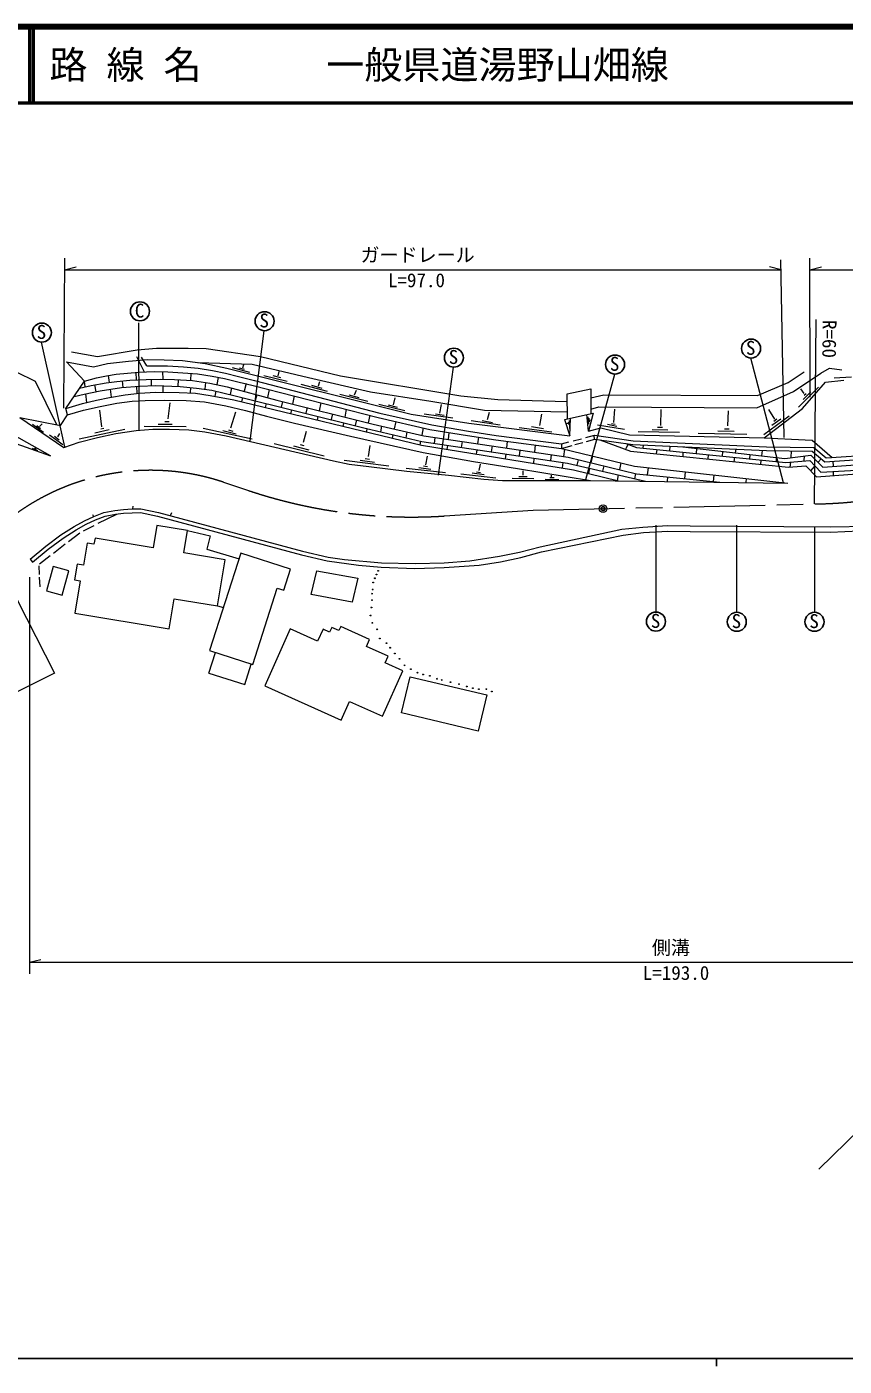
# Model space of a CAD drawing. Units: millimetres, scale not verified. Extents: x 40000 to 680000, y 20000 to 380000.
# Drawn here: x 177406 to 284767, y 204000 to 380000 of the extents above; entities that cross this region are included whole.
import ezdxf
from ezdxf.enums import TextEntityAlignment as Align

# ---------------------------------------------------------------- set-up
doc = ezdxf.new("R2010")
doc.units = ezdxf.units.MM
doc.header["$LTSCALE"] = 1000
doc.header["$PDMODE"] = 32
doc.header["$PDSIZE"] = 500
doc.linetypes.add('CHAIN', pattern=[18.5, 12, -1.5, 3.5, -1.5])
for name, color, linetype, lineweight in [('M-BGD', 7, 'Continuous', 13), ('M-BMK', 2, 'CHAIN', 13), ('M-BMK-SRVR', 3, 'Continuous', 25), ('M-STR-HTXT', 7, 'Continuous', 13), ('M-TTL', 2, 'Continuous', 140), ('M-TTL-BAND', 7, 'Continuous', 25), ('M-TTL-LINE', 7, 'Continuous', 50)]:
    doc.layers.add(name, color=color, linetype=linetype, lineweight=lineweight)
doc.layers.add('M-TTL-TXT', color=7, linetype='Continuous')
doc.styles.add('ＭＳ ゴシック', font='')
doc.styles.get('ＭＳ ゴシック').set_extended_font_data('MS Gothic')

msp = doc.modelspace()

# ---------------------------------------------------------------- linework, layer by layer
at = {"layer": 'M-BGD'}
for p, q in [((281029, 341558), (280831, 317297)), ((192168, 327054), (192103, 341105)), ((206742, 325587), (208597, 340064)), ((178560, 333399), (166808, 339134)), ((182381, 324788), (179344, 338566)), ((192851, 334632), (191879, 336654)), ((193159, 335431), (192452, 336604)), ((276788, 320096), (272495, 336470)), ((191733, 334569), (191783, 333611)), ((195250, 334668), (195254, 333695)), ((198939, 334453), (198917, 333545)), ((204359, 335212), (206659, 334614)), ((206006, 334971), (205342, 335150)), ((205778, 335166), (205903, 335607)), ((210420, 334126), (210565, 334695)), ((231461, 321094), (233458, 335271)), ((181342, 327717), (178560, 333399)), ((185059, 332680), (184978, 333444)), ((186309, 332950), (186455, 332050)), ((188086, 334159), (188212, 333273)), ((189934, 333472), (190006, 332601)), ((191828, 332730), (191874, 331838)), ((193733, 333680), (193752, 332833)), ((195257, 332826), (195260, 331991)), ((197271, 333643), (197224, 332752)), ((200876, 333270), (200772, 332373)), ((202533, 333936), (202369, 332990)), ((206204, 333110), (205952, 332105)), ((208520, 334160), (211595, 333440)), ((210753, 333858), (209769, 334119)), ((216896, 332073), (213432, 333014)), ((216186, 332490), (214865, 332864)), ((215712, 332808), (215893, 333381)), ((250830, 320495), (254624, 334373)), ((283446, 333868), (285733, 334018)), ((185276, 330649), (185156, 331772)), ((188342, 332368), (188488, 331340)), ((198894, 332610), (198877, 331882)), ((202219, 332118), (202103, 331452)), ((204293, 332553), (204122, 331679)), ((205748, 331285), (205609, 330730)), ((207622, 331654), (207400, 330874)), ((209057, 331267), (209303, 332334)), ((212352, 330422), (212570, 331495)), ((222179, 330748), (218506, 331692)), ((221067, 331234), (219759, 331617)), ((220460, 331655), (220715, 332272)), ((225549, 330346), (225779, 331250)), ((278749, 330027), (281385, 332634)), ((279518, 331799), (279057, 332441)), ((280403, 332055), (279366, 331036)), ((279780, 331774), (279518, 331544)), ((187254, 327448), (187011, 329645)), ((195981, 328490), (196215, 330607)), ((204204, 327303), (204859, 329392)), ((208758, 329968), (208882, 330504)), ((211001, 330758), (210819, 330021)), ((212097, 329159), (212201, 329676)), ((214212, 329960), (214072, 329210)), ((215846, 329553), (216071, 330596)), ((217576, 329123), (217388, 328383)), ((219368, 329750), (219172, 328726)), ((227075, 329524), (223630, 330384)), ((226097, 329979), (224913, 330303)), ((231655, 329250), (231867, 330384)), ((237937, 328380), (238161, 329361)), ((254495, 328013), (254632, 329742)), ((260670, 327611), (260745, 329695)), ((269477, 327562), (269561, 329539)), ((275655, 328459), (274851, 329705)), ((178153, 327796), (179599, 326749)), ((178718, 327601), (179221, 327198)), ((179067, 327488), (179404, 327833)), ((192822, 327509), (198327, 327472)), ((194663, 327771), (196504, 327780)), ((196084, 328107), (195551, 328107)), ((215579, 328316), (215685, 328808)), ((219027, 327975), (218936, 327503)), ((220725, 328339), (220554, 327594)), ((222441, 328961), (222240, 327963)), ((224002, 327542), (223845, 326794)), ((225858, 328137), (225653, 327159)), ((233356, 328558), (229618, 329109)), ((232241, 328913), (231094, 329112)), ((239582, 327650), (235759, 328211)), ((238582, 327968), (237208, 328239)), ((242092, 327365), (246372, 326777)), ((245260, 327150), (243699, 327431)), ((244774, 327627), (245045, 329095)), ((248462, 327891), (248279, 327847)), ((248528, 328049), (248544, 327722)), ((248647, 328279), (248678, 327220)), ((251094, 328762), (251190, 327778)), ((251219, 328570), (251263, 328096)), ((251330, 328329), (251520, 328344)), ((252365, 327683), (255898, 327122)), ((254884, 327490), (253682, 327721)), ((254676, 327732), (254215, 327820)), ((260885, 327358), (260249, 327368)), ((274215, 326412), (277538, 328880)), ((276465, 328459), (275269, 327624)), ((275929, 328447), (275536, 328141)), ((180407, 326398), (182133, 325121)), ((181030, 326223), (181672, 325737)), ((181466, 326105), (181759, 326541)), ((184290, 325851), (190277, 327141)), ((188239, 327034), (186351, 326622)), ((187515, 327199), (187117, 327118)), ((200575, 327243), (207027, 325845)), ((203164, 326936), (204921, 326531)), ((203893, 327023), (204454, 326886)), ((213738, 325406), (214131, 326873)), ((222090, 327214), (221999, 326761)), ((225493, 326399), (225397, 325938)), ((227336, 326768), (227170, 325998)), ((229455, 327297), (229273, 326318)), ((231016, 326036), (230894, 325254)), ((232838, 326696), (232735, 325781)), ((236736, 326087), (236614, 325203)), ((249149, 325589), (250272, 325879)), ((251899, 326298), (251948, 325793)), ((257707, 326816), (263147, 326723)), ((261605, 327003), (259530, 327022)), ((265607, 326622), (271986, 326468)), ((270318, 326805), (268187, 326861)), ((269042, 327169), (269645, 327169)), ((178094, 324619), (178809, 324336)), ((178374, 324627), (178651, 324505)), ((178559, 324608), (178595, 324692)), ((209892, 325242), (216453, 323644)), ((212420, 324948), (214467, 324406)), ((213317, 325107), (213803, 324967)), ((222271, 323529), (222492, 324996)), ((229127, 325530), (229039, 325056)), ((232647, 324996), (232587, 324469)), ((234582, 325506), (234459, 324729)), ((236506, 324428), (236427, 323852)), ((238522, 324920), (238420, 324146)), ((240294, 323231), (240365, 323860)), ((240452, 324632), (240554, 325536)), ((242156, 324379), (242064, 323610)), ((244124, 324086), (244211, 325057)), ((247625, 324609), (249058, 325002)), ((247645, 325202), (248619, 325453)), ((247934, 323519), (248056, 324503)), ((249401, 325096), (250434, 325379)), ((256363, 325132), (256086, 324555)), ((258365, 324646), (258417, 325042)), ((260140, 324466), (260090, 323901)), ((261865, 324291), (261897, 324886)), ((263590, 324116), (263566, 323543)), ((265351, 323938), (265410, 324604)), ((268792, 323589), (268844, 324213)), ((270525, 324500), (270451, 324031)), ((273941, 323634), (274023, 324343)), ((277823, 324264), (277747, 323389)), ((219077, 323060), (224952, 322331)), ((221205, 323043), (223057, 322791)), ((222408, 323130), (221834, 323249)), ((228896, 322104), (230482, 321888)), ((230021, 322183), (229506, 322266)), ((229801, 322424), (230017, 323581)), ((236815, 321696), (237002, 322512)), ((243993, 322636), (244054, 323317)), ((246275, 323766), (246179, 323004)), ((247749, 322033), (247839, 322759)), ((249813, 323118), (249652, 322387)), ((251533, 322705), (251737, 323596)), ((253206, 322303), (253043, 321596)), ((255416, 322690), (255238, 321815)), ((266919, 323779), (266847, 323206)), ((270355, 323430), (270263, 322854)), ((272381, 323811), (272322, 323231)), ((273810, 322489), (273877, 323073)), ((275853, 323416), (275817, 322876)), ((277695, 322798), (277637, 322128)), ((279493, 323611), (279477, 322946)), ((280927, 322307), (280357, 321648)), ((281744, 323250), (281331, 322772)), ((283285, 322904), (283304, 322250)), ((227227, 322002), (232386, 321442)), ((234401, 321263), (239018, 320739)), ((237482, 321129), (235924, 321341)), ((236996, 321403), (236454, 321490)), ((241175, 320697), (244001, 320666)), ((243129, 320853), (242051, 320853)), ((242593, 321071), (242618, 321657)), ((245472, 320579), (247298, 320529)), ((246693, 320711), (246112, 320728)), ((246336, 320819), (246344, 321093)), ((251210, 321299), (251368, 321987)), ((255095, 321117), (254942, 320370)), ((257368, 321303), (257225, 320619)), ((258952, 321124), (259069, 322044)), ((261559, 320241), (261604, 320851)), ((263839, 320621), (263902, 321512)), ((267587, 320236), (267698, 321094)), ((271870, 320105), (271937, 320628)), ((283323, 321572), (283339, 321012)), ((191317, 317029), (191311, 316655)), ((186018, 315933), (186161, 315641)), ((186801, 314767), (189221, 315980)), ((196406, 316121), (196250, 315753)), ((182887, 312360), (184386, 313505)), ((184853, 313790), (186243, 314487)), ((260011, 314501), (260011, 303086)), ((270606, 314512), (270606, 303086)), ((280856, 314357), (280856, 303086)), ((180893, 310836), (182467, 312039)), ((177839, 310034), (178159, 309649)), ((179065, 309439), (180472, 310514)), ((179083, 308046), (179041, 309167)), ((214744, 305396), (215492, 308531)), ((179144, 306423), (179096, 307691)), ((202447, 303911), (203231, 303689)), ((201326, 295080), (202194, 297779)), ((206022, 293569), (206890, 296269)), ((201326, 295080), (206022, 293569)), ((291344, 239572), (281426, 229898))]:
    msp.add_line(p, q, dxfattribs=at)
for points in [[(184978, 333444), (182607, 335974), (186150, 335320), (188010, 335736), (190743, 336072), (193323, 336269), (195440, 336255), (197851, 336129), (200838, 335750), (203670, 335147), (227889, 329077), (235449, 327930), (248723, 326232)], [(183287, 337284), (186674, 336691), (191923, 337538), (194463, 337792), (198612, 337792), (200983, 337707), (208095, 336691), (218593, 334151), (234426, 331527), (239252, 331019), (248311, 330765)], [(182736, 328999), (182547, 329841), (184978, 333444), (186557, 333860), (187856, 334121), (189156, 334336), (190632, 334486), (192118, 334598), (194119, 334691), (195913, 334654), (197904, 334532), (199839, 334383), (201773, 334084), (203353, 333775), (205129, 333364), (207148, 332887), (223546, 328677), (230332, 327093), (235295, 326307), (239024, 325736), (247625, 324609)], [(193159, 335431), (194123, 335459), (195886, 335447), (197974, 335316), (199930, 335123), (201818, 334843), (203501, 334506), (205230, 334048), (207305, 333534), (223785, 329249), (230613, 327706), (235408, 326879), (239069, 326314), (247645, 325202), (247625, 324609)], [(199900, 335869), (207017, 335685), (214388, 333924), (222558, 332031), (230486, 330808), (237510, 329616), (248419, 329393)], [(251481, 331256), (253182, 331655), (273391, 331571), (277394, 333246), (279511, 334648)], [(251494, 329740), (252553, 330051), (273299, 329926), (278122, 332078), (281711, 334490), (282846, 335148), (284462, 334945)], [(183606, 331410), (184963, 331731), (187056, 332179), (189851, 332591), (192244, 332759), (194319, 332862), (197543, 332740), (199674, 332534), (201712, 332235), (204787, 331525), (221854, 327270), (229298, 325489), (248435, 322671), (258684, 320279)], [(184350, 332513), (185870, 332871), (187819, 333222), (189235, 333404), (190960, 333572), (193063, 333671), (194997, 333699), (196806, 333671), (199157, 333530), (201437, 333185), (203708, 332710), (210228, 330951), (222909, 327796), (229538, 326256), (248490, 323436), (257486, 321275), (268422, 320150)], [(251191, 326863), (252798, 327287), (256556, 326402), (274242, 325978), (279285, 329865), (282293, 333313), (284711, 333587)], [(176512, 328649), (181851, 327619), (182736, 328999), (184860, 329603), (187033, 330108), (189248, 330528), (191225, 330795), (192963, 330907), (195548, 330940), (198345, 330877), (200764, 330730), (203540, 330204), (206126, 329573), (208874, 328844), (212561, 327905), (219901, 326222), (229448, 324056), (236073, 322879), (241863, 321946), (251450, 320374)], [(182547, 329841), (184730, 330522), (186556, 330946), (188257, 331301), (190310, 331648), (192198, 331877), (194292, 332008), (197404, 331952), (199563, 331849), (201489, 331569), (204596, 330975), (229249, 325005), (249201, 321799), (255119, 320326)], [(248431, 328493), (248387, 331770), (251471, 332443), (251499, 329178)], [(248041, 328405), (251807, 329247), (251191, 326863), (250944, 329054)], [(250826, 326022), (251980, 326319), (257042, 325604), (274577, 324819), (280760, 324714), (282411, 323347), (295617, 324230), (301898, 327143), (303299, 327624), (305143, 328225), (310443, 329543), (312770, 330020), (314719, 330230), (316261, 330104)], [(250909, 325509), (252009, 325810), (256995, 325106), (274562, 324319), (280576, 324217), (282245, 322835), (295743, 323738), (302085, 326678), (303427, 327253), (305281, 327745), (310553, 329056), (312793, 329577), (314589, 329798), (316220, 329606)], [(176512, 328649), (182253, 324729), (184286, 325416), (186683, 326047), (189109, 326566), (191758, 326972), (193959, 327112), (196147, 327140), (198684, 327042), (200773, 326790), (203605, 326243), (217674, 322952), (219763, 322545), (222315, 322209), (227334, 321606), (232795, 321087), (237442, 320561), (239903, 320372), (251450, 320374), (277346, 320032)], [(248041, 328405), (248723, 326232), (248820, 328579)], [(175354, 325475), (180531, 323644), (175684, 326353)], [(252663, 325718), (256692, 324251), (277463, 322113), (279713, 322302), (281143, 320851), (291174, 321587), (295415, 323115), (302187, 326060), (301984, 326631)], [(274242, 325978), (280558, 325664), (283178, 323398)], [(247625, 324609), (257210, 322248), (277346, 320032)], [(256065, 325237), (257483, 324736), (277085, 322747), (280270, 323011), (281700, 321479), (292618, 322107)], [(263592, 324810), (276970, 323289), (280376, 323724), (281951, 322154), (295415, 323115)], [(177839, 310034), (179905, 311753), (181880, 313223), (183627, 314317), (184983, 315074), (186226, 315672), (187544, 316195), (188983, 316457), (190086, 316579), (191235, 316653), (192394, 316681), (194703, 316167), (213628, 311096), (216969, 310304), (219119, 310005), (223974, 309584), (228418, 309486), (232218, 309584), (235582, 309822), (239494, 310425), (242116, 310944), (244850, 311687), (255554, 313976), (258330, 314256), (261568, 314480), (264527, 314438), (282968, 314275), (287896, 314389)], [(178159, 309649), (180215, 311361), (182162, 312810), (183882, 313886), (185213, 314630), (186427, 315214), (187682, 315712), (189055, 315962), (190129, 316080), (191258, 316154), (192345, 316180), (194584, 315682), (213505, 310611), (216877, 309812), (220974, 309242), (223941, 308984), (228387, 308821), (232237, 308940), (236833, 309258), (239607, 309675), (242276, 310262), (245015, 311006), (255742, 313190), (258389, 313558), (261582, 313728), (264524, 313694), (282973, 313575), (288607, 313858)], [(198516, 313793), (201478, 313116), (201038, 311338), (205288, 310086)], [(215492, 308531), (220890, 307563), (220135, 304394), (214744, 305396)], [(163662, 295412), (175021, 304759), (176143, 304703), (181051, 295080), (172512, 290809), (173079, 287696), (173311, 284984)]]:
    msp.add_lwpolyline(points, dxfattribs=at)
for points in [[(183702, 302937), (196118, 300872), (196780, 304853), (202447, 303911), (203452, 309958), (198028, 310860), (198516, 313793), (194502, 314460), (194014, 311527), (186365, 312799), (186232, 311996), (185321, 312148), (184840, 309256), (184021, 309392), (183679, 307336), (184413, 307214)], [(205530, 310838), (201412, 298031), (207082, 296207), (210305, 306231), (211163, 305955), (212058, 308739)], [(180884, 309087), (179987, 305881), (182033, 305308), (182930, 308514)], [(208650, 293385), (218691, 288891), (219791, 291349), (224132, 289406), (226799, 295366), (224466, 296410), (224859, 297289), (222017, 298560), (222439, 299503), (218649, 301199), (218410, 300664), (217464, 301087), (217185, 300463), (216312, 300853), (215603, 299269), (212003, 300880)], [(227756, 294579), (237808, 292203), (236688, 287462), (226635, 289839)]]:
    msp.add_lwpolyline(points, close=True, dxfattribs=at)
at = {"layer": 'M-BGD', "lineweight": 25}
for centre in [(192271, 342612), (208639, 341313), (179386, 339815), (272537, 337719), (233500, 336521), (254666, 335622), (260042, 301843), (270662, 301813), (280868, 301813)]:
    msp.add_circle(centre, 1250, dxfattribs=at)
at = {"layer": 'M-BGD'}
for centre in [(223342, 308039), (223549, 308514), (222908, 306969), (223126, 307536), (222752, 305511), (222752, 304651), (222836, 306062), (222668, 303688), (222565, 302641), (222787, 301669), (223439, 300828), (223775, 299629), (224659, 299019), (225142, 298409), (225752, 297652), (226362, 296937), (227035, 296096), (227855, 295591), (228738, 295129), (229453, 294897), (230337, 294708), (231281, 294337), (231897, 294168), (233066, 293888), (234169, 293617), (235187, 293318), (235991, 293094), (236786, 292972), (237758, 292963), (238496, 292645)]:
    msp.add_circle(centre, 53.3, dxfattribs=at)
at = {"layer": 'M-BMK'}
for p, q in [((203245, 320160), (206524, 319063)), ((243905, 316476), (281385, 317309)), ((232287, 315722), (243905, 316476))]:
    msp.add_line(p, q, dxfattribs=at)
for centre, radius, start, end in [((193669, 291526), 30192, 71.50829, 139.05513), ((227917, 383032), 67452, 251.50829, 273.71399), ((280039, 377850), 60556, 271.27289, 286.44587)]:
    msp.add_arc(centre, radius, start, end, dxfattribs=at)
at = {"layer": 'M-BMK-SRVR', "lineweight": 13}
msp.add_circle((253094, 316681), 500, dxfattribs=at)
at = {"layer": 'M-BMK-SRVR'}
msp.add_point((253094, 316681), dxfattribs=at)
at = {"layer": 'M-STR-HTXT'}
for p, q in [((182292, 329884), (182382, 349598)), ((276884, 326016), (276449, 349381)), ((280314, 331348), (280261, 349598)), ((182375, 348083), (183875, 348458)), ((182375, 348083), (276474, 348083)), ((276474, 348083), (274974, 348458)), ((280265, 348083), (281765, 348458)), ((280265, 348083), (328366, 348083)), ((177750, 307701), (177750, 255555)), ((177750, 257070), (179250, 257445)), ((177750, 257070), (362550, 257070))]:
    msp.add_line(p, q, dxfattribs=at)
at = {"layer": 'M-TTL'}
msp.add_line((680000, 380000), (40000, 380000), dxfattribs=at)
at = {"layer": 'M-TTL-BAND'}
for p, q in [((40000, 205000), (579000, 205000)), ((268000, 205000), (268000, 204000))]:
    msp.add_line(p, q, dxfattribs=at)
at = {"layer": 'M-TTL-LINE'}
for p, q in [((177750, 380000), (177750, 370000)), ((178250, 380000), (178250, 370000)), ((40000, 370000), (680000, 370000))]:
    msp.add_line(p, q, dxfattribs=at)

# ---------------------------------------------------------------- texts
at = {"layer": 'M-BGD', "style": 'ＭＳ ゴシック'}
for s, p in [('C', (191592, 341238)), ('S', (207961, 339940)), ('S', (178707, 338442)), ('S', (271859, 336345)), ('S', (232821, 335147)), ('S', (253987, 334249)), ('S', (259364, 300469)), ('S', (269984, 300440)), ('S', (280190, 300440))]:
    msp.add_text(s, height=1833, dxfattribs=at).set_placement(p, align=Align.BOTTOM_LEFT)
msp.add_text('R=60', height=1833, rotation=269.532, dxfattribs=at).set_placement((281382, 341482), align=Align.BOTTOM_LEFT)
at = {"layer": 'M-STR-HTXT', "style": 'ＭＳ ゴシック'}
for s, p in [('ガードレール', (221235, 348555)), ('L=97.0', (224847, 345227)), ('側溝', (259497, 257541)), ('L=193.0', (258317, 254213))]:
    msp.add_text(s, height=1833, dxfattribs=at).set_placement(p, align=Align.BOTTOM_LEFT)
at = {"layer": 'M-TTL-TXT', "style": 'ＭＳ ゴシック'}
for s, p in [('路 線 名', (180380, 375000)), ('一般県道湯野山畑線', (216734, 375000))]:
    msp.add_text(s, height=3666, dxfattribs=at).set_placement(p, align=Align.MIDDLE_LEFT)

doc.saveas('drawing.dxf')
